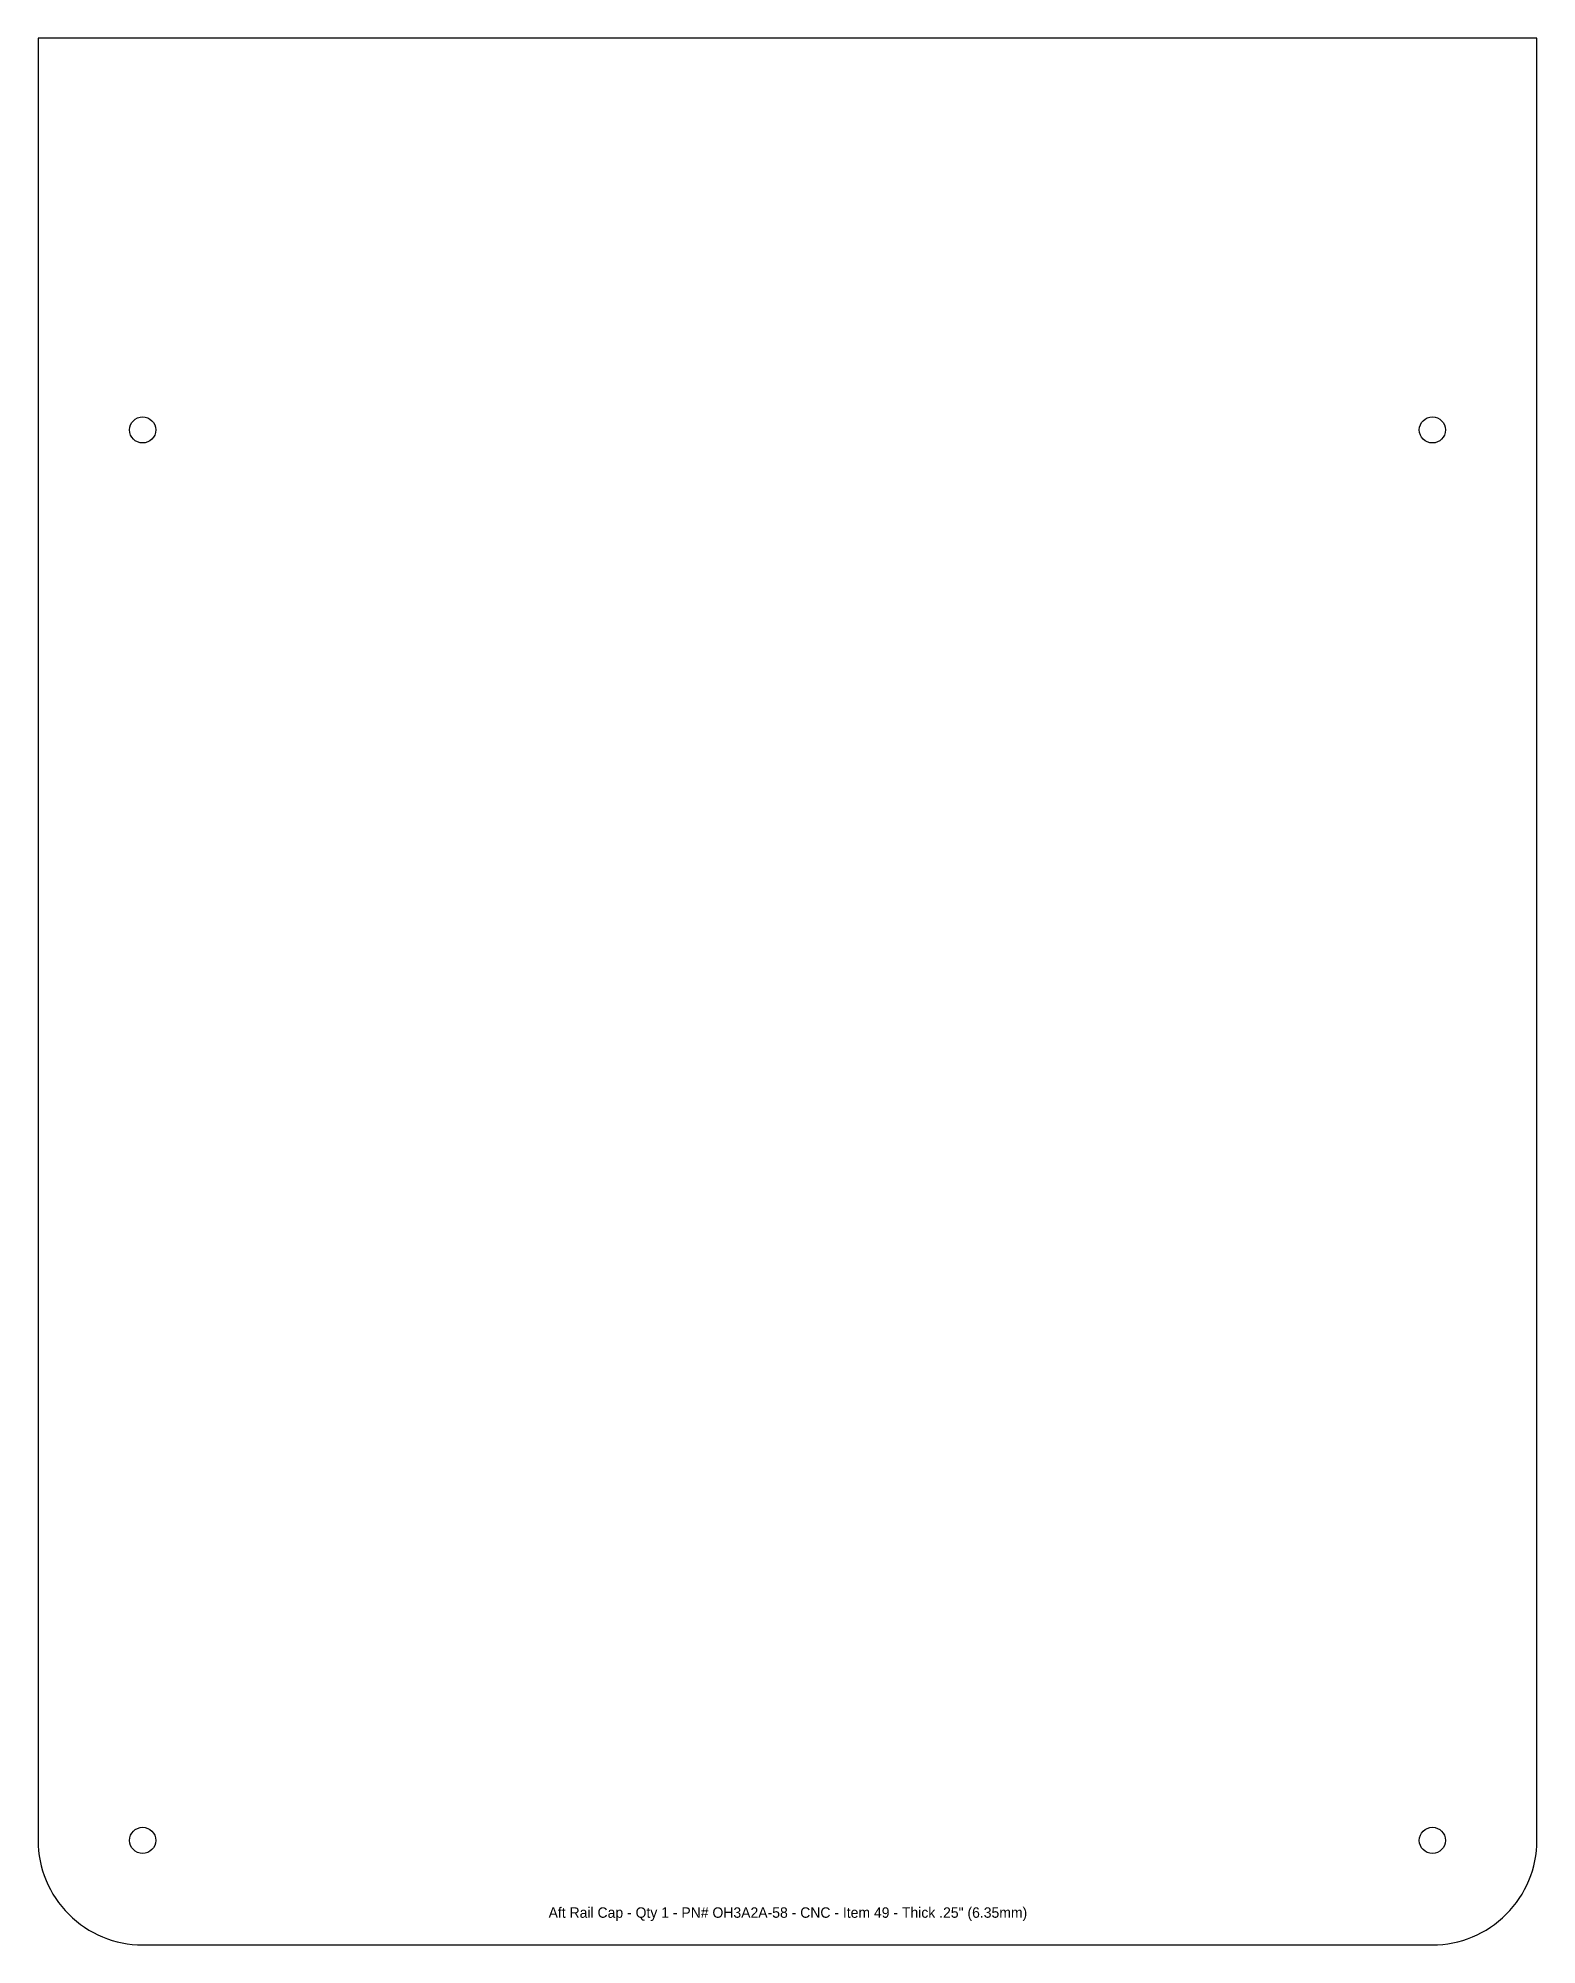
# Model space of a CAD drawing. Extents: x 2.61 to 9.78, y 2.76 to 11.88.
import ezdxf

# ---------------------------------------------------------------- set-up
doc = ezdxf.new("R2010")
doc.units = 0
doc.header["$MEASUREMENT"] = 0
doc.layers.get('0').update_dxf_attribs({"linetype": 'CONTINUOUS'})
doc.layers.add('Info', color=4, linetype='CONTINUOUS')
doc.styles.add('Annotative', font='txt')

msp = doc.modelspace()

# ---------------------------------------------------------------- linework, layer by layer
at = {"color": 7, "linetype": 'Continuous'}
msp.add_lwpolyline([(9.7812, 11.8845), (2.6099, 11.8845), (2.6099, 3.2595, 0.414214), (3.1099, 2.7595), (9.2812, 2.7595, 0.414214), (9.7812, 3.2595)], format="xyb", close=True, dxfattribs=at)
for centre in [(3.1099, 10.0095), (9.2812, 10.0095), (3.1099, 3.2595), (9.2812, 3.2595)]:
    msp.add_circle(centre, 0.0625, dxfattribs=at)

# ---------------------------------------------------------------- texts
at = {"layer": 'Info', "insert": (6.1975, 2.9391), "char_height": 0.05, "attachment_point": 2, "style": 'Annotative'}
msp.add_mtext_dynamic_manual_height_columns('Aft Rail Cap - Qty 1 - PN# OH3A2A-58 - CNC - Item 49 - Thick .25" (6.35mm)', width=3.632686, gutter_width=0.625, heights=[0.083], dxfattribs=at)

doc.saveas('drawing.dxf')
